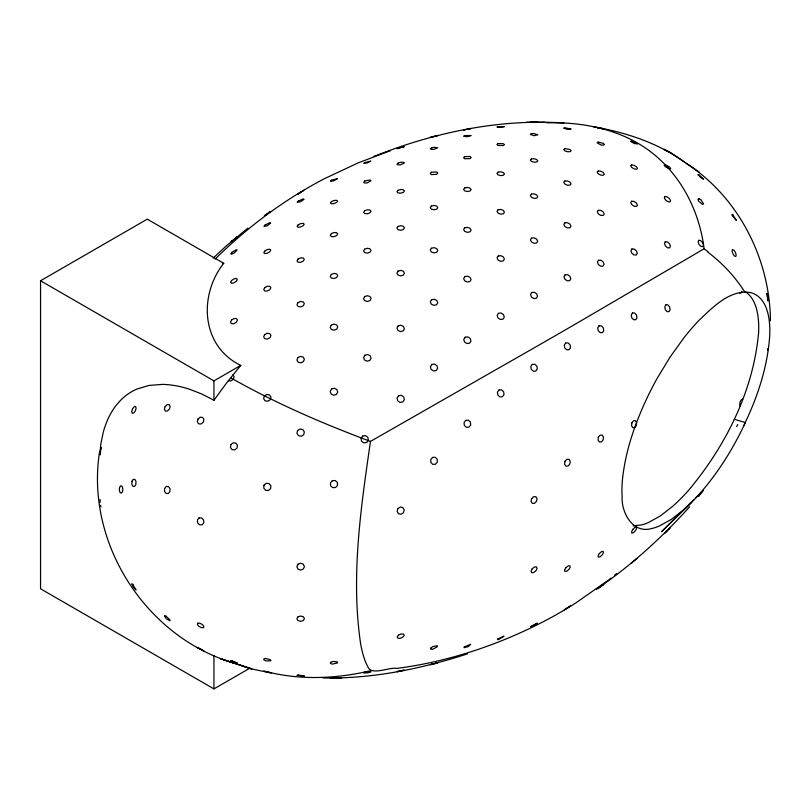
<?xml version="1.0" encoding="UTF-8"?>
<svg xmlns="http://www.w3.org/2000/svg" width="811" height="811" viewBox="0 0 811 811"><rect width="100%" height="100%" fill="white"/><g stroke="black" fill="none" stroke-linecap="round" stroke-linejoin="round"><path stroke-width="1.22" d="M99.804 454.565L100.838 443.982L103.271 432.202A157.739 91.075 60 0 1 116.155 405.358L120.393 400.502A153.238 88.47 60 0 1 136.816 389.108L148.859 385.458L162.504 384.384A172.449 99.56 60 0 1 189.886 389.361L201.858 394.034L213.942 400.249L226.279 383.37L240.755 365.396C200.915 346.115 198.513 295.103 223.735 263.311L147.257 219.163L40.55 280.768L40.55 588.796L213.942 688.904L249.94 668.122M99.449 452.609C85.571 543.289 145.716 636.838 233.406 662.982M546.938 122.846C587.6 121.609 631.039 131.605 661.026 160.639C685.336 183.671 700.005 215.746 704.12 248.774L575.871 323.812A634.972 10.158 -29.4 0 1 543.563 342.465L370.475 441.407C360.794 508.294 350.676 576.793 360.682 644.218C362.233 652.003 364.088 659.89 367.89 666.926C371.55 675.968 389.361 666.855 396.751 668.416C447.986 661.796 497.721 645.211 543.563 621.581A634.972 518.351 58.1 0 0 575.871 602.928L608.088 580.331M767.591 350.393L767.926 348.537M100.128 499.464L100.057 502.546M633.107 525.771L640.933 525.052A178.248 68.611 -73.1 0 0 648.101 522.71L660.306 515.968L672.866 506.155A242.611 93.387 -73.1 0 0 688.326 490.614C725.663 446.162 753.449 390.932 758.609 332.49A69.28 26.662 -73.1 0 0 758.609 322.971C757.94 311.576 755.365 298.326 745.167 291.565M743.515 426.11C757.292 397.907 767.551 367.342 769.71 335.866A69.28 26.662 -73.1 0 0 769.72 326.346C769.132 313.543 765.28 297.079 751.391 292.791C730.356 288.604 712.616 307.481 698.818 320.538A242.894 93.488 -73.1 0 0 683.409 338.511L670.089 357.083L657.224 378.24A172.256 66.299 -73.1 0 0 649.317 393.264C635.946 420.737 625.291 450.064 622.372 480.649A73.152 28.162 -73.1 0 0 622.118 496.758C621.297 513.049 633.117 534.236 652.044 528.427A178.248 68.611 -73.1 0 0 659.211 526.086L671.407 519.344L683.967 509.531A242.611 93.387 -73.1 0 0 699.437 493.99C718.222 472.681 733.337 448.311 745.37 422.622L734.259 419.246M741.974 291.25L741.142 292.761L739.896 293.217M700.43 493.787L698.474 496.373L703.107 490.503L701.14 493.088M689.654 506.784C661.776 537.663 630.846 565.896 596.369 589.262M215.158 259.114C238.505 235.829 264.396 215.097 292.183 197.337A634.972 518.351 58.1 0 1 324.481 178.673L357.975 162.97L390.496 150.674M693.952 499.596L661.594 531.671L691.671 502.252M695.747 497.812L699.346 494.244M667.037 530.931L664.797 533.151L670.079 527.89L667.848 530.11M303.314 190.788L303.78 190.332L297.505 194.326L301.276 192.146M213.222 258.091L225.863 246.28L247.862 228.175M232.26 240.755L231.094 241.729L236.812 236.964L235.646 237.937M632.408 562.317L631.232 563.29L636.959 558.526L635.783 559.499M614.768 575.121L616.644 573.62M609.061 579.591L610.967 578.111M266.758 214.043L264.285 215.898L270.316 211.549L267.843 213.405M40.55 280.768L213.942 380.876L240.755 365.396M464.348 129.831L463.73 130.125L465.24 129.963M373.901 156.432C433.976 132.507 499.049 118.68 563.909 122.998M742.683 399.073L741.426 399.529L740.179 401.79L739.673 404.537L740.19 406.149M467.389 653.889C420.889 668.984 372.168 678.929 323.102 677.955M467.998 129.425L471.009 128.543L466.741 129.243M370.475 670.727C337.001 678.685 301.56 680.297 267.985 672.035M544.951 122.299L526.491 122.268M332.125 677.945L341.563 677.986M228.347 380.663L230.912 380.896L233.315 379.305L234.146 376.801L232.939 374.864M266.87 671.559L263.626 671.194L270.195 672.684M271.32 672.988L251.836 669.004L220.704 658.755L251.836 669.004L239.468 664.908M592.973 126.617C625.119 132.264 657.356 142.564 684.078 161.784M370.475 441.407C322.474 423.474 275.243 403.067 230.638 377.764M686.126 163.264C738.547 197.134 769.943 258.821 770.45 320.842M670.9 152.843L699.518 172.327M704.12 248.774L707.861 251.542M744.751 292.031L743.515 290.054A224.515 178.44 -22.1 0 0 707.506 251.866M100.523 505.334L101.02 506.845M213.942 380.876L213.942 400.249M213.942 655.379L213.942 688.904M222.467 263.585A194.214 112.131 60 0 1 223.735 263.332M737.787 424.518A224.515 171.151 -24.8 0 1 736.591 426.515M164.592 488.465L164.532 491.344L166.073 493.443L168.303 493.524L169.925 491.547L169.986 488.658L168.455 486.559L166.214 486.478L164.592 488.465M430.813 648.08L430.773 649.185L432.638 649.287L437.241 646.823L437.281 645.718L432.729 646.6L430.813 648.08M131.96 481.318L131.818 484.208L132.903 486.316L134.585 486.407L135.873 484.431L136.015 481.552L134.93 479.443L133.247 479.352L131.96 481.318M119.562 487.452L119.349 490.3L120.15 492.652L121.498 493.118L122.613 491.446L122.826 488.587L122.025 486.245L120.667 485.779L119.562 487.452M263.98 485.181L263.757 488.06L265.602 490.26L268.451 490.493L270.621 488.627L270.844 485.748L268.988 483.549L266.15 483.315L263.98 485.181M631.87 422.926L631.597 425.765L632.793 427.681L634.749 427.549L636.321 425.44L636.594 422.592L635.398 420.686L633.442 420.818L631.87 422.926M100.128 451.717L100.057 454.799L101.081 447.439L100.128 451.717M598.366 437.241L598.082 440.079L599.359 442.015L601.458 441.914L603.141 439.836L603.414 436.997L602.137 435.061L600.049 435.152L598.366 437.241M564.943 461.358L564.578 464.176L565.865 466.112L568.055 466.041L569.869 464.004L570.234 461.195L568.947 459.249L566.747 459.32L564.943 461.358M197.631 623.213L197.397 624.571L199.05 626.416L201.615 627.673L203.591 627.602L203.814 626.234L202.162 624.389L199.597 623.142L197.631 623.213M230.922 444.58L230.456 447.398L232.037 449.598L234.744 449.902L236.984 448.118L237.451 445.3L235.869 443.1L233.162 442.806L230.922 444.58M330.635 662.354L330.422 663.449L332.297 664.097L337.346 663.033L337.558 661.938L332.814 661.452L330.635 662.354M531.641 498.674L531.083 501.411L532.269 503.327L534.51 503.307L536.487 501.35L537.044 498.613L535.858 496.697L533.618 496.717L531.641 498.674M732.445 249.717L732.1 251.339L732.951 253.985L734.492 256.094L735.82 256.428L736.165 254.806L735.313 252.16L733.773 250.052L732.445 249.717M197.935 419.084L197.326 421.801L198.634 423.839L201.098 423.981L203.277 422.166L203.885 419.439L202.578 417.412L200.114 417.26L197.935 419.084M297.586 430.529L296.927 433.277L298.448 435.649L301.256 436.247L303.699 434.726L304.358 431.979L302.838 429.607L300.029 429.009L297.586 430.529M397.856 508.649L397.147 511.417L398.515 513.738L401.141 514.255L403.503 512.653L404.213 509.886L402.844 507.564L400.208 507.047L397.856 508.649M464.308 646.884L464.085 647.746L468.413 646.529L470.654 644.309L464.308 646.884M165.109 406.625L164.38 409.281L165.343 411.096L167.431 411.015L169.418 409.079L170.138 406.423L169.185 404.598L167.096 404.689L165.109 406.625M132.507 408.886L131.727 411.562L132.223 413.255L133.714 412.981L135.325 410.903L136.116 408.237L135.609 406.544L134.119 406.808L132.507 408.886M264.396 395.961L263.626 398.566L265.004 400.766L267.731 401.263L270.195 399.772L270.965 397.157L269.587 394.957L266.87 394.46L264.396 395.961M767.034 293.42L767.926 300.79L767.034 293.42M297.83 357.661L296.907 360.064L298.174 362.213L300.881 362.831L303.456 361.574L304.378 359.172L303.111 357.033L300.405 356.404L297.83 357.661M698.778 240.299L698.119 241.871L699.021 244.395L700.947 246.382L702.782 246.676L703.451 245.104L702.549 242.58L700.613 240.593L698.778 240.299M264.629 334.629L263.656 336.889L264.812 338.724L267.427 339.069L269.962 337.711L270.945 335.45L269.779 333.615L267.164 333.27L264.629 334.629M331.233 325.17L330.229 327.401L331.425 329.479L334.122 330.189L336.747 329.124L337.751 326.894L336.555 324.816L333.848 324.106L331.233 325.17M297.972 564.223L296.867 566.656L297.982 569.069L300.648 570.042L303.314 569.028L304.419 566.595L303.304 564.182L300.638 563.209L297.972 564.223M231.53 320.051L230.496 322.2L231.48 323.701L233.913 323.701L236.366 322.18L237.41 320.041L236.427 318.53L233.994 318.541L231.53 320.051M231.49 280.596L230.598 282.39L231.672 283.282L234.085 282.745L236.417 281.093L237.309 279.298L236.224 278.406L233.821 278.943L231.49 280.596M297.972 302.635L296.938 304.723L298.073 306.487L300.709 306.893L303.314 305.717L304.348 303.638L303.213 301.874L300.577 301.459L297.972 302.635M497.782 638.997L497.447 639.676L499.029 639.321L503.986 636.159L497.782 638.997M364.615 296.623L363.561 298.691L364.717 300.719L367.403 301.499L370.049 300.587L371.103 298.509L369.948 296.491L367.261 295.711L364.615 296.623M532.269 568.704L531.083 571.035L531.641 572.637L533.618 572.556L535.858 570.843L537.044 568.501L536.487 566.909L534.51 566.99L532.269 568.704M632.793 529.431L631.597 531.773L631.87 533.121L633.442 532.695L635.398 530.749L636.594 528.407L636.321 527.059L634.749 527.474L632.793 529.431M665.314 241.759L664.462 243.391L665.355 245.875L667.473 247.75L669.572 247.933L670.423 246.291L669.531 243.807L667.412 241.931L665.314 241.759M665.861 304.845L664.797 306.822L665.284 309.62L667.037 311.617L669.024 311.637L670.079 309.66L669.592 306.862L667.848 304.865L665.861 304.845M264.812 287.591L263.727 289.547L264.731 290.977L267.245 291.037L269.789 289.699L270.874 287.743L269.86 286.313L267.346 286.253L264.812 287.591M331.324 274.422L330.249 276.348L331.364 278.051L334.02 278.528L336.656 277.504L337.731 275.568L336.606 273.865L333.96 273.388L331.324 274.422M331.567 389.067L330.229 391.439L331.091 394.004L333.645 395.251L336.403 394.46L337.741 392.088L336.879 389.523L334.325 388.276L331.567 389.067M599.359 553.518L598.082 555.778L598.366 557.137L600.049 556.802L602.137 554.957L603.414 552.697L603.141 551.338L601.458 551.673L599.359 553.518M364.869 355.259L363.581 357.509L364.484 359.962L367.069 361.179L369.796 360.449L371.093 358.188L370.181 355.735L367.606 354.519L364.869 355.259M565.865 567.73L564.578 569.991L564.943 571.42L566.747 571.208L568.947 569.454L570.234 567.203L569.869 565.764L568.055 565.987L565.865 567.73M631.891 248.977L630.907 250.68L631.799 253.144L634.03 254.928L636.3 254.989L637.284 253.296L636.392 250.832L634.161 249.048L631.891 248.977M398.181 325.87L396.934 328.009L397.877 330.381L400.462 331.587L403.179 330.929L404.425 328.79L403.483 326.427L400.898 325.211L398.181 325.87M632.408 312.995L631.232 314.982L631.739 317.77L633.624 319.727L635.783 319.716L636.959 317.73L636.453 314.932L634.567 312.975L632.408 312.995M398.049 271.097L396.903 273.023L397.978 275L400.634 275.882L403.31 275.152L404.446 273.236L403.381 271.249L400.725 270.367L398.049 271.097M297.982 616.816L296.867 618.692L297.972 620.547L300.638 621.307L303.304 620.516L304.419 618.641L303.314 616.776L300.648 616.025L297.982 616.816M264.802 251.045L263.818 252.697L264.873 253.59L267.346 253.194L269.789 251.745L270.773 250.092L269.718 249.2L267.245 249.595L264.802 251.045M431.513 299.817L430.296 301.844L431.259 304.145L433.844 305.362L436.541 304.794L437.758 302.767L436.784 300.475L434.199 299.249L431.513 299.817M665.02 196.546L664.29 197.772L665.405 199.851L667.706 201.584L669.856 201.939L670.596 200.722L669.48 198.634L667.169 196.911L665.02 196.546M598.498 260.25L597.423 262.024L598.305 264.487L600.616 266.19L602.999 266.15L604.073 264.386L603.202 261.923L600.89 260.209L598.498 260.25M364.666 249.17L363.571 250.964L364.686 252.606L367.353 253.144L369.998 252.251L371.093 250.457L369.978 248.805L367.322 248.278L364.666 249.17M298.103 259.044L296.998 260.848L298.022 262.206L300.587 262.338L303.182 261.152L304.287 259.348L303.263 257.989L300.699 257.857L298.103 259.044M464.845 276.612L463.659 278.528L464.652 280.758L467.227 282.005L469.893 281.529L471.079 279.613L470.086 277.372L467.511 276.135L464.845 276.612M565.125 274.828L563.98 276.673L564.841 279.156L567.203 280.799L569.687 280.657L570.832 278.812L569.971 276.338L567.609 274.686L565.125 274.828M531.773 292.507L530.556 294.444L531.387 296.948L533.79 298.549L536.345 298.316L537.561 296.37L536.73 293.866L534.327 292.264L531.773 292.507M599.005 325.9L597.737 327.918L598.234 330.706L600.211 332.632L602.502 332.571L603.769 330.553L603.262 327.756L601.296 325.829L599.005 325.9M431.391 248.267L430.256 250.062L431.34 251.978L433.986 252.9L436.663 252.282L437.788 250.487L436.713 248.561L434.057 247.649L431.391 248.267M498.441 313.33L497.153 315.357L497.954 317.912L500.377 319.483L502.992 319.169L504.28 317.131L503.469 314.587L501.056 313.005L498.441 313.33M498.187 256.043L497.042 257.847L498.045 260.037L500.61 261.314L503.246 260.939L504.391 259.135L503.378 256.955L500.813 255.678L498.187 256.043M331.354 233.609L330.29 235.271L331.395 236.559L334.02 236.711L336.616 235.636L337.68 233.974L336.585 232.686L333.96 232.534L331.354 233.609M465.119 337.254L463.77 339.373L464.531 341.978L466.954 343.55L469.62 343.154L470.968 341.046L470.208 338.44L467.785 336.869L465.119 337.254M431.817 364.494L430.398 366.684L431.107 369.35L433.52 370.931L436.227 370.505L437.646 368.306L436.947 365.639L434.534 364.058L431.817 364.494M531.54 238.11L530.435 239.803L531.458 241.942L534.003 243.28L536.578 243.026L537.683 241.323L536.669 239.184L534.114 237.846L531.54 238.11M631.627 201.24L630.745 202.598L631.82 204.676L634.232 206.268L636.564 206.43L637.446 205.082L636.371 202.993L633.959 201.402L631.627 201.24M398.008 226.451L396.914 228.124L398.019 229.716L400.685 230.294L403.351 229.533L404.446 227.871L403.341 226.279L400.675 225.691L398.008 226.451M564.892 222.812L563.838 224.404L564.882 226.522L567.396 227.921L569.92 227.79L570.974 226.198L569.93 224.079L567.416 222.68L564.892 222.812M565.632 343.023L564.263 345.08L564.74 347.889L566.767 349.784L569.17 349.673L570.538 347.605L570.072 344.807L568.045 342.901L565.632 343.023M464.733 227.84L463.618 229.513L464.703 231.378L467.349 232.341L470.005 231.834L471.12 230.162L470.035 228.296L467.389 227.333L464.733 227.84M598.254 210.363L597.271 211.833L598.325 213.932L600.799 215.422L603.242 215.422L604.225 213.942L603.171 211.843L600.698 210.363L598.254 210.363M398.546 395.768L397.035 398.029L397.664 400.776L400.046 402.398L402.803 401.942L404.314 399.681L403.696 396.944L401.303 395.322L398.546 395.768M231.743 252.444L230.77 253.873L231.652 254.208L233.892 253.235L237.136 250.092L236.254 249.768L231.743 252.444M298.134 224.89L297.079 226.401L298.113 227.273L300.628 226.989L303.152 225.711L304.206 224.201L303.172 223.329L300.658 223.613L298.134 224.89M532.31 364.403L530.84 366.511L531.256 369.34L533.314 371.225L535.807 371.073L537.277 368.964L536.862 366.136L534.804 364.251L532.31 364.403M498.076 209.765L496.991 211.316L498.076 213.141L500.711 214.155L503.347 213.78L504.442 212.218L503.347 210.404L500.722 209.39L498.076 209.765M364.697 210.728L363.602 212.269L364.697 213.506L367.332 213.729L369.968 212.806L371.063 211.276L369.968 210.029L367.332 209.806L364.697 210.728M431.361 206.065L430.256 207.606L431.361 209.147L434.027 209.785L436.693 209.147L437.798 207.606L436.693 206.065L434.027 205.426L431.361 206.065M362.72 436.075L361.067 438.376L361.554 441.194L363.886 442.897L366.694 442.471L368.346 440.18L367.859 437.352L365.528 435.649L362.72 436.075M499.029 390L497.447 392.139L497.782 394.987L499.84 396.893L502.404 396.721L503.986 394.582L503.641 391.733L501.593 389.827L499.029 390M531.428 194.093L530.364 195.522L531.469 197.306L534.084 198.391L536.689 198.137L537.754 196.708L536.649 194.934L534.033 193.849L531.428 194.093M531.256 626.345L530.84 626.893L537.277 623.183L531.256 626.345M398.515 635.145L397.147 636.899L397.856 638.216L400.208 638.308L402.844 637.132L404.213 635.368L403.503 634.06L401.141 633.969L398.515 635.145M464.703 187.949L463.598 189.358L464.703 190.849L467.369 191.538L470.035 191.031L471.14 189.622L470.035 188.132L467.369 187.442L464.703 187.949M465.788 420.362L464.085 422.501L464.308 425.38L466.325 427.306L468.951 427.144L470.654 425.005L470.431 422.125L468.413 420.199L465.788 420.362M398.039 190.291L396.934 191.69L398.008 192.876L400.654 193.16L403.31 192.379L404.425 190.99L403.351 189.794L400.705 189.51L398.039 190.291M331.466 201.604L330.361 202.983L331.385 203.825L333.929 203.622L336.514 202.517L337.619 201.138L336.595 200.307L334.051 200.499L331.466 201.604M265.045 225.052L263.97 226.36L267.164 225.863L270.621 223.045L269.749 222.701L265.045 225.052M199.05 517.945L197.397 519.963L197.631 522.801L199.597 524.818L202.162 524.818L203.814 522.801L203.591 519.963L201.615 517.945L199.05 517.945M364.19 672.39L363.693 672.978L368.143 672.816L370.982 671.579L364.19 672.39M332.297 480.741L330.422 482.93L330.635 485.809L332.814 487.675L335.683 487.452L337.558 485.262L337.346 482.383L335.166 480.507L332.297 480.741M498.045 172.165L496.961 173.432L498.066 174.862L500.732 175.612L503.378 175.237L504.472 173.97L503.367 172.54L500.701 171.79L498.045 172.165M564.861 181.005L563.757 182.262L564.791 184.006L567.355 185.212L569.94 185.182L571.056 183.925L570.021 182.181L567.457 180.975L564.861 181.005M432.638 457.404L430.773 459.502L430.813 462.392L432.729 464.358L435.416 464.267L437.281 462.158L437.241 459.279L435.314 457.303L432.638 457.404M431.391 172.226L430.256 173.483L431.34 174.608L436.663 174.304L437.788 173.057L436.713 171.932L431.391 172.226M364.808 181.015L363.663 182.242L364.666 183.022L367.231 182.911L371.002 180.731L369.998 179.951L364.808 181.015M531.387 158.905L530.323 160.02L531.438 161.379L534.094 162.2L536.73 161.987L537.794 160.882L536.679 159.514L534.023 158.703L531.387 158.905M298.367 201.027L297.221 202.192L300.445 201.787L304.064 199.283L303.213 198.959L298.367 201.027M598.265 170.999L597.18 172.074L598.183 173.767L600.698 175.085L603.242 175.267L604.327 174.193L603.313 172.5L600.799 171.182L598.265 170.999M564.74 609.466L564.263 609.923L570.538 605.929L564.74 609.466M464.733 156.604L463.598 157.689L464.673 158.733L470.005 158.632L471.14 157.537L470.066 156.493L464.733 156.604M398.16 163.102L396.974 164.167L397.958 164.876L400.543 164.815L404.385 162.95L403.402 162.241L400.816 162.312L398.16 163.102M564.74 148.626L563.706 149.538L564.831 150.826L567.477 151.718L570.072 151.708L571.106 150.785L569.981 149.498L564.74 148.626M497.995 143.638L496.94 144.561L498.096 145.504L503.428 145.534L504.483 144.622L503.327 143.679L497.995 143.638M331.699 180.164L330.482 181.167L333.716 180.802L337.498 178.623L331.699 180.164M598.234 588.299L597.737 588.715L603.769 584.356L598.234 588.299M631.678 164.917L630.644 165.748L631.627 167.37L634.06 168.84L636.513 169.286L637.558 168.465L636.564 166.843L634.131 165.373L631.678 164.917M431.513 147.886L430.296 148.768L431.259 149.376L433.844 149.356L437.758 147.825L434.199 147.237L431.513 147.886M531.306 133.734L530.293 134.444L534.196 135.711L537.825 134.819L533.922 133.551L531.306 133.734M598.082 142.107L597.109 142.787L600.88 144.956L603.414 145.189L604.398 144.52L603.232 143.334L598.082 142.107M365.051 162.514L363.774 163.356L366.998 162.95L370.891 161.115L365.051 162.514M464.875 135.538L463.628 136.218L467.156 136.714L471.12 135.549L464.875 135.538M665.132 164.592L664.189 165.069L665.152 166.579L669.754 169.083L670.697 168.617L669.734 167.107L665.132 164.592M398.424 148.038L397.076 148.687L404.284 146.7L398.424 148.038M397.664 671.417L397.035 671.721L404.314 670.129L397.664 671.417M699.011 198.766L697.987 199.253L698.595 201.118L702.559 204.443L703.593 203.956L701.089 199.942L699.011 198.766M564.588 127.763L563.665 128.199L567.649 129.375L571.147 129L564.588 127.763M631.424 141.063L630.573 141.378L634.344 143.557L637.618 143.821L631.424 141.063M498.248 126.577L496.961 127.013L500.448 127.368L504.472 126.648L498.248 126.577M431.817 136.937L430.398 137.363L437.646 135.589L431.817 136.937M431.817 664.239L430.398 664.665L437.646 662.891L431.817 664.239M265.602 658.481L263.757 658.958L263.98 659.972L266.15 660.935L270.844 660.803L270.621 659.789L265.602 658.481M298.448 675.168L296.927 675.35L304.358 675.968L298.448 675.168M531.641 122.147L530.303 122.248L537.815 122.228L531.641 122.147M331.567 677.925L330.229 678.026L337.741 678.006L331.567 677.925M597.849 127.58L597.078 127.621L604.418 129.061L597.849 127.58M698.636 174.558L697.906 174.487L700.957 177.7L703.664 179.17L698.636 174.558M232.037 660.894L230.456 660.691L237.451 663.175L232.037 660.894M732.718 214.56L731.938 214.398L732.434 215.979L736.327 220.369L732.718 214.56M166.073 616.218L164.532 615.731L166.214 618.651L169.986 620.831L169.925 619.817L166.073 616.218M664.777 149.559L664.158 149.346L670.727 152.843L664.777 149.559M197.935 647.614L197.326 647.411L203.885 650.909L197.935 647.614M132.903 584.63L131.818 583.778L133.247 586.992L136.015 590.023L132.903 584.63"/></g></svg>
